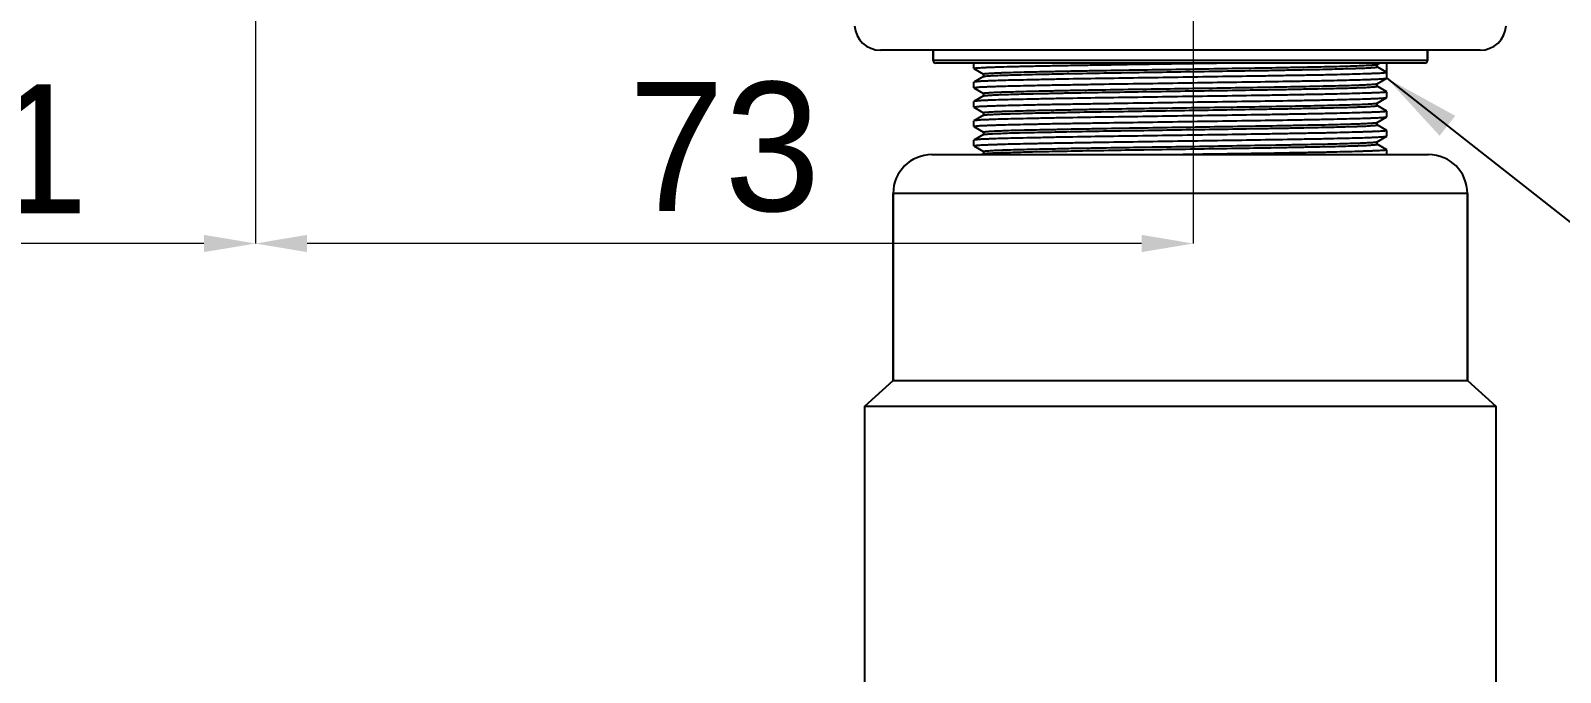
# Model space of a CAD drawing. Header units: millimetres. Extents: x 1091 to 1735, y 843 to 1297.
# Drawn here: x 1424.9 to 1543.5, y 1070.3 to 1120.1 of the extents above; entities that cross this region are included whole.
import ezdxf

# ---------------------------------------------------------------- set-up
doc = ezdxf.new("R2010")
doc.units = ezdxf.units.MM
doc.layers.add('02___PRT_ALL_AXES', color=7, linetype='Continuous')
doc.styles.add('Daelim Dimension', font='')
doc.styles.get("Standard").update_dxf_attribs({"font": 'txt.shx', "bigfont": 'whgtxt.shx'})
doc.styles.get('Daelim Dimension').set_extended_font_data('나눔고딕')
doc.dimstyles.new('DEFAULT', dxfattribs={"dimscale": 2, "dimtxt": 2, "dimasz": 2, "dimexe": 0, "dimexo": 2, "dimgap": 1, "dimtad": 1, "dimdec": 1, "dimzin": 9, "dimdsep": 46, "dimtxsty": 'Daelim Dimension', "dimcen": 0.5, "dimclrd": 252, "dimclre": 252, "dimclrt": 3, "dimadec": 1, "dimazin": 0, "dimtfac": 1, "dimtdec": 1, "dimtix": 1, "dimtmove": 0, "dimatfit": 3, "dimfxl": 1, "dimtolj": 1, "dimtzin": 1, "dimlwd": 9, "dimlwe": 9, "dimarcsym": 0})
doc.dimstyles.new('ISO-25', dxfattribs={"dimtxt": 2.5, "dimasz": 2.5, "dimexe": 1.25, "dimexo": 0.625, "dimtad": 1, "dimtxsty": 'Standard', "dimcen": 2.5, "dimadec": 0, "dimazin": 0, "dimtfac": 1, "dimtmove": 0, "dimatfit": 3, "dimfxl": 1, "dimarcsym": 0})

# ---------------------------------------------------------------- blocks, each defined once
blk = doc.blocks.new('*D4')
at = {"color": 5, "lineweight": 9, "transparency": 16777216}
for p, q in [((1442.38, 1173.94), (1442.38, 1103.6)), ((1515.05, 1121.39), (1515.05, 1103.6)), ((1511.05, 1103.6), (1446.38, 1103.6))]:
    blk.add_line(p, q, dxfattribs=at)
at = {"color": 5, "transparency": 16777216}
for points in [[(1446.38, 1104.27), (1446.38, 1102.93), (1442.38, 1103.6)], [(1511.05, 1104.27), (1511.05, 1102.93), (1515.05, 1103.6)]]:
    blk.add_solid(points, dxfattribs=at)
at = {"layer": 'Defpoints', "color": 0, "transparency": 16777216}
for p in [(1442.38, 1177.94), (1515.05, 1125.39), (1442.38, 1103.6)]:
    blk.add_point(p, dxfattribs=at)
at = {"color": 7, "transparency": 16777216, "insert": (1478.72, 1111.05), "char_height": 10, "attachment_point": 5, "style": 'Daelim Dimension'}
blk.add_mtext('\\A1;73', dxfattribs=at)
blk = doc.blocks.new('*D5')
at = {"color": 5, "lineweight": 9, "transparency": 16777216}
for p, q in [((1442.38, 1167.6), (1442.38, 1103.6)), ((1401.54, 1164.71), (1401.54, 1103.6)), ((1438.38, 1103.6), (1405.54, 1103.6))]:
    blk.add_line(p, q, dxfattribs=at)
at = {"color": 5, "transparency": 16777216}
for points in [[(1405.54, 1104.27), (1405.54, 1102.93), (1401.54, 1103.6)], [(1438.38, 1104.27), (1438.38, 1102.93), (1442.38, 1103.6)]]:
    blk.add_solid(points, dxfattribs=at)
at = {"layer": 'Defpoints', "color": 0, "transparency": 16777216}
for p in [(1442.38, 1171.6), (1401.54, 1168.71), (1401.54, 1103.6)]:
    blk.add_point(p, dxfattribs=at)
at = {"color": 7, "transparency": 16777216, "insert": (1421.96, 1110.94), "char_height": 10, "attachment_point": 5, "style": 'Daelim Dimension'}
blk.add_mtext('\\A1;41', dxfattribs=at)

msp = doc.modelspace()

# ---------------------------------------------------------------- linework, layer by layer
at = {"color": 7, "linetype": 'Continuous'}
for p, q in [((1537.3, 1118.59), (1490.81, 1118.59)), ((1494.9, 1118.59), (1494.9, 1117.79)), ((1494.9, 1117.79), (1494.9, 1118.59)), ((1533.2, 1118.59), (1533.2, 1117.79)), ((1533.2, 1117.79), (1533.2, 1118.59)), ((1533.2, 1117.79), (1494.9, 1117.79)), ((1533, 1117.59), (1495.1, 1117.59)), ((1498.05, 1117.18), (1498.05, 1117.59)), ((1498.05, 1117.18), (1498.05, 1117.59)), ((1498.06, 1117.17), (1498.81, 1116.74)), ((1529.3, 1117.49), (1529.48, 1117.59)), ((1529.3, 1117.29), (1529.3, 1117.49)), ((1530.05, 1116.86), (1529.3, 1117.29)), ((1530.05, 1116.43), (1530.05, 1117.59)), ((1530.05, 1116.43), (1530.05, 1117.59)), ((1498.06, 1116.12), (1498.05, 1116.11)), ((1498.05, 1115.68), (1498.05, 1116.11)), ((1498.05, 1115.68), (1498.05, 1116.11)), ((1498.81, 1116.55), (1498.06, 1116.12)), ((1498.06, 1115.67), (1498.81, 1115.24)), ((1498.8, 1116.74), (1498.8, 1116.54)), ((1529.3, 1115.99), (1530.05, 1116.42)), ((1529.3, 1115.79), (1529.3, 1115.99)), ((1530.05, 1115.37), (1529.3, 1115.8)), ((1530.05, 1116.42), (1530.05, 1116.43)), ((1498.06, 1114.62), (1498.05, 1114.61)), ((1498.05, 1114.18), (1498.05, 1114.61)), ((1498.05, 1114.18), (1498.05, 1114.61)), ((1498.81, 1115.05), (1498.06, 1114.62)), ((1498.8, 1115.24), (1498.8, 1115.04)), ((1529.3, 1114.49), (1530.05, 1114.92)), ((1529.3, 1114.29), (1529.3, 1114.49)), ((1530.05, 1114.93), (1530.05, 1115.36)), ((1530.05, 1114.93), (1530.05, 1115.36)), ((1530.05, 1114.92), (1530.05, 1114.93)), ((1498.06, 1114.17), (1498.81, 1113.74)), ((1498.81, 1113.55), (1498.06, 1113.12)), ((1498.8, 1113.74), (1498.8, 1113.54)), ((1530.05, 1113.87), (1529.3, 1114.3)), ((1529.3, 1112.99), (1530.05, 1113.42)), ((1530.05, 1113.43), (1530.05, 1113.86)), ((1530.05, 1113.43), (1530.05, 1113.86)), ((1530.05, 1113.42), (1530.05, 1113.43)), ((1498.06, 1113.12), (1498.05, 1113.11)), ((1498.05, 1112.68), (1498.05, 1113.11)), ((1498.05, 1112.68), (1498.05, 1113.11)), ((1498.06, 1112.67), (1498.81, 1112.24)), ((1498.8, 1112.24), (1498.8, 1112.04)), ((1529.3, 1112.79), (1529.3, 1112.99)), ((1530.05, 1112.37), (1529.3, 1112.8)), ((1530.05, 1111.93), (1530.05, 1112.36)), ((1530.05, 1111.93), (1530.05, 1112.36)), ((1498.06, 1111.62), (1498.05, 1111.61)), ((1498.05, 1111.18), (1498.05, 1111.61)), ((1498.05, 1111.18), (1498.05, 1111.61)), ((1498.81, 1112.05), (1498.06, 1111.62)), ((1498.06, 1111.17), (1498.81, 1110.74)), ((1529.3, 1111.49), (1530.05, 1111.92)), ((1529.3, 1111.29), (1529.3, 1111.49)), ((1530.05, 1110.87), (1529.3, 1111.3)), ((1530.05, 1111.92), (1530.05, 1111.93)), ((1494.8, 1110.49), (1533.3, 1110.49)), ((1498.81, 1110.55), (1498.7, 1110.49)), ((1498.8, 1110.74), (1498.8, 1110.54)), ((1530.05, 1110.49), (1530.05, 1110.86)), ((1530.05, 1110.49), (1530.05, 1110.86)), ((1536.3, 1107.49), (1491.8, 1107.49)), ((1491.8, 1092.99), (1491.8, 1107.49)), ((1536.3, 1092.99), (1536.3, 1107.49))]:
    msp.add_line(p, q, dxfattribs=at)
for centre, radius, start, end in [((1490.81, 1120.59), 2, 183, 270), ((1537.3, 1120.59), 2, 270, 357), ((1495.1, 1117.79), 0.2, 180, 270), ((1533, 1117.79), 0.2, 270, 0), ((1494.8, 1107.49), 3, 90, 180), ((1533.3, 1107.49), 3, 0, 90)]:
    msp.add_arc(centre, radius, start, end, dxfattribs=at)
for points, knots in [([(1498.05, 1117.18), (1498.05, 1117.18), (1498.06, 1117.19), (1498.08, 1117.19), (1498.11, 1117.2), (1498.15, 1117.2), (1498.21, 1117.21), (1498.3, 1117.22), (1498.45, 1117.23), (1498.66, 1117.24), (1498.92, 1117.26), (1499.22, 1117.27), (1499.57, 1117.28), (1499.96, 1117.3), (1500.56, 1117.31), (1501.41, 1117.34), (1502.55, 1117.36), (1503.82, 1117.39), (1505.21, 1117.41), (1506.71, 1117.44), (1508.29, 1117.46), (1510.52, 1117.5), (1513.38, 1117.54), (1515.69, 1117.58), (1516.85, 1117.59)], [0, 0, 0, 0, 0.000469, 0.001481, 0.003101, 0.005342, 0.008206, 0.011694, 0.020538, 0.031847, 0.045592, 0.061735, 0.080226, 0.101011, 0.12403, 0.176484, 0.236968, 0.304761, 0.379057, 0.458972, 0.543556, 0.631801, 0.815043, 1, 1, 1, 1]), ([(1530.05, 1116.86), (1530.05, 1116.86), (1530.05, 1116.85), (1530.03, 1116.85), (1530.01, 1116.84), (1529.96, 1116.84), (1529.87, 1116.82), (1529.74, 1116.81), (1529.57, 1116.8), (1529.36, 1116.79), (1529.12, 1116.78), (1528.84, 1116.77), (1528.53, 1116.76), (1528.04, 1116.74), (1527.36, 1116.72), (1526.44, 1116.7), (1525.4, 1116.67), (1524.26, 1116.65), (1523.02, 1116.63), (1521.7, 1116.61), (1519.8, 1116.57), (1517.31, 1116.54), (1514.26, 1116.49), (1511.2, 1116.44), (1508.24, 1116.4), (1505.9, 1116.36), (1504.17, 1116.33), (1503, 1116.3), (1501.93, 1116.28), (1500.98, 1116.26), (1500.15, 1116.24), (1499.55, 1116.22), (1499.13, 1116.2), (1498.87, 1116.19), (1498.64, 1116.18), (1498.45, 1116.17), (1498.3, 1116.15), (1498.19, 1116.14), (1498.11, 1116.13), (1498.08, 1116.12), (1498.06, 1116.12), (1498.06, 1116.12)], [0, 0, 0, 0, 0.000234, 0.000714, 0.001476, 0.002527, 0.005503, 0.009645, 0.014945, 0.021392, 0.028972, 0.037668, 0.047458, 0.058319, 0.083154, 0.111935, 0.144391, 0.180218, 0.219073, 0.260591, 0.304376, 0.397076, 0.493669, 0.590508, 0.68393, 0.770407, 0.810005, 0.84667, 0.880051, 0.909837, 0.935743, 0.957525, 0.966804, 0.97498, 0.98203, 0.98794, 0.992699, 0.996294, 0.998723, 0.999503, 1, 1, 1, 1]), ([(1498.8, 1116.74), (1498.8, 1116.75), (1498.81, 1116.75), (1498.82, 1116.76), (1498.85, 1116.76), (1498.89, 1116.77), (1498.97, 1116.78), (1499.1, 1116.79), (1499.26, 1116.8), (1499.45, 1116.81), (1499.68, 1116.83), (1499.94, 1116.84), (1500.24, 1116.85), (1500.69, 1116.87), (1501.34, 1116.88), (1502.21, 1116.91), (1503.18, 1116.93), (1504.26, 1116.95), (1505.43, 1116.98), (1506.68, 1117), (1508.47, 1117.03), (1510.82, 1117.07), (1513.71, 1117.11), (1516.61, 1117.16), (1519.42, 1117.21), (1521.65, 1117.24), (1523.31, 1117.28), (1524.43, 1117.3), (1525.45, 1117.32), (1526.37, 1117.34), (1527.18, 1117.37), (1527.86, 1117.39), (1528.34, 1117.41), (1528.67, 1117.43), (1528.86, 1117.44), (1529.01, 1117.45), (1529.14, 1117.46), (1529.22, 1117.47), (1529.27, 1117.48), (1529.29, 1117.48)], [0, 0, 0, 0, 0.000239, 0.000717, 0.001472, 0.002511, 0.005454, 0.009547, 0.014784, 0.021155, 0.028645, 0.037237, 0.046911, 0.057646, 0.082192, 0.110648, 0.142747, 0.178189, 0.216644, 0.257751, 0.301128, 0.393045, 0.488965, 0.58531, 0.678483, 0.765007, 0.804753, 0.841654, 0.875361, 0.905564, 0.931976, 0.954354, 0.972489, 0.979911, 0.986212, 0.991381, 0.995404, 0.998275, 1, 1, 1, 1]), ([(1498.88, 1116.57), (1498.95, 1116.58), (1499.14, 1116.6), (1499.48, 1116.62), (1499.96, 1116.64), (1500.57, 1116.66), (1501.3, 1116.68), (1502.49, 1116.72), (1504.23, 1116.75), (1506.56, 1116.8), (1509.17, 1116.84), (1511.95, 1116.89), (1514.81, 1116.93), (1517.64, 1116.98), (1519.93, 1117.01), (1521.68, 1117.04), (1522.89, 1117.07), (1524.02, 1117.09), (1525.07, 1117.11), (1526.01, 1117.13), (1526.85, 1117.16), (1527.48, 1117.18), (1527.92, 1117.19), (1528.2, 1117.2), (1528.46, 1117.21), (1528.68, 1117.23), (1528.86, 1117.24), (1529.02, 1117.25), (1529.14, 1117.26), (1529.22, 1117.27), (1529.27, 1117.28), (1529.3, 1117.29), (1529.3, 1117.29), (1529.3, 1117.29)], [0, 0, 0, 0, 0.007039, 0.018499, 0.034286, 0.054261, 0.078243, 0.10602, 0.171917, 0.249583, 0.336219, 0.428707, 0.523714, 0.617818, 0.707631, 0.749907, 0.789917, 0.827297, 0.861712, 0.892852, 0.920433, 0.944211, 0.954604, 0.963969, 0.972285, 0.979531, 0.985694, 0.990761, 0.99472, 0.997566, 0.999302, 0.999766, 1, 1, 1, 1]), ([(1498.05, 1115.68), (1498.05, 1115.68), (1498.06, 1115.69), (1498.07, 1115.69), (1498.1, 1115.7), (1498.15, 1115.7), (1498.24, 1115.71), (1498.37, 1115.73), (1498.54, 1115.74), (1498.74, 1115.75), (1498.98, 1115.76), (1499.26, 1115.77), (1499.58, 1115.78), (1500.06, 1115.8), (1500.75, 1115.82), (1501.67, 1115.84), (1502.7, 1115.86), (1503.84, 1115.89), (1505.08, 1115.91), (1506.41, 1115.93), (1508.31, 1115.97), (1510.8, 1116), (1513.85, 1116.05), (1516.91, 1116.1), (1519.86, 1116.14), (1522.2, 1116.18), (1523.94, 1116.21), (1525.11, 1116.23), (1526.17, 1116.26), (1527.12, 1116.28), (1527.95, 1116.3), (1528.56, 1116.32), (1528.98, 1116.34), (1529.24, 1116.35), (1529.46, 1116.36), (1529.65, 1116.37), (1529.8, 1116.39), (1529.92, 1116.4), (1529.99, 1116.41), (1530.03, 1116.41), (1530.04, 1116.42), (1530.05, 1116.42)], [0, 0, 0, 0, 0.000234, 0.000714, 0.001476, 0.002527, 0.005503, 0.009644, 0.014944, 0.021391, 0.02897, 0.037666, 0.047455, 0.058316, 0.083149, 0.111929, 0.144385, 0.180211, 0.219066, 0.260582, 0.304366, 0.397064, 0.49366, 0.5905, 0.683923, 0.770402, 0.810002, 0.846668, 0.880051, 0.909836, 0.935742, 0.957524, 0.966804, 0.974979, 0.982029, 0.98794, 0.992699, 0.996294, 0.998723, 0.999503, 1, 1, 1, 1]), ([(1498.8, 1115.24), (1498.8, 1115.25), (1498.81, 1115.25), (1498.82, 1115.26), (1498.85, 1115.26), (1498.89, 1115.27), (1498.97, 1115.28), (1499.1, 1115.29), (1499.25, 1115.3), (1499.45, 1115.31), (1499.67, 1115.33), (1499.93, 1115.34), (1500.23, 1115.35), (1500.68, 1115.36), (1501.32, 1115.38), (1502.18, 1115.41), (1503.15, 1115.43), (1504.22, 1115.45), (1505.38, 1115.48), (1506.62, 1115.5), (1508.41, 1115.53), (1510.74, 1115.57), (1513.62, 1115.61), (1516.51, 1115.66), (1519.31, 1115.7), (1521.92, 1115.75), (1523.92, 1115.79), (1525.36, 1115.82), (1526.28, 1115.84), (1527.1, 1115.86), (1527.79, 1115.89), (1528.35, 1115.91), (1528.74, 1115.93), (1528.98, 1115.95), (1529.11, 1115.96), (1529.21, 1115.97), (1529.26, 1115.98), (1529.28, 1115.98)], [0, 0, 0, 0, 0.000238, 0.000713, 0.001463, 0.002495, 0.005415, 0.009478, 0.014677, 0.021, 0.028435, 0.036965, 0.046569, 0.057226, 0.081599, 0.109858, 0.14174, 0.176951, 0.215163, 0.256023, 0.299151, 0.390594, 0.486106, 0.582151, 0.675172, 0.761724, 0.838603, 0.872509, 0.902963, 0.929683, 0.952423, 0.970971, 0.985159, 0.990575, 0.994859, 0.998001, 1, 1, 1, 1]), ([(1498.81, 1116.55), (1498.81, 1116.55), (1498.82, 1116.56), (1498.83, 1116.56), (1498.84, 1116.56)], [0, 0, 0, 0, 0.178515, 1, 1, 1, 1]), ([(1498.82, 1115.06), (1498.84, 1115.06), (1498.89, 1115.07), (1498.98, 1115.08), (1499.1, 1115.09), (1499.34, 1115.11), (1499.72, 1115.13), (1500.28, 1115.15), (1500.96, 1115.17), (1501.77, 1115.2), (1502.69, 1115.22), (1503.72, 1115.24), (1504.84, 1115.27), (1506.5, 1115.3), (1508.73, 1115.34), (1511.53, 1115.38), (1514.43, 1115.43), (1517.32, 1115.47), (1519.66, 1115.51), (1521.45, 1115.54), (1522.7, 1115.56), (1523.86, 1115.59), (1524.94, 1115.61), (1525.91, 1115.63), (1526.77, 1115.65), (1527.42, 1115.67), (1527.87, 1115.69), (1528.17, 1115.7), (1528.43, 1115.71), (1528.66, 1115.72), (1528.85, 1115.74), (1529.01, 1115.75), (1529.13, 1115.76), (1529.21, 1115.77), (1529.26, 1115.78), (1529.28, 1115.78), (1529.3, 1115.79), (1529.3, 1115.79), (1529.3, 1115.79)], [0, 0, 0, 0, 0.001837, 0.00482, 0.008951, 0.014221, 0.028136, 0.046441, 0.068968, 0.095507, 0.125814, 0.159603, 0.196562, 0.236346, 0.322882, 0.415992, 0.512213, 0.607966, 0.699687, 0.742961, 0.783967, 0.822321, 0.857669, 0.889678, 0.918052, 0.942527, 0.95323, 0.962875, 0.971441, 0.978909, 0.98526, 0.990481, 0.994562, 0.997496, 0.998532, 0.999285, 0.999761, 1, 1, 1, 1]), ([(1498.84, 1116.56), (1498.84, 1116.56), (1498.85, 1116.56), (1498.87, 1116.57), (1498.88, 1116.57)], [0, 0, 0, 0, 0.215639, 1, 1, 1, 1]), ([(1529.28, 1115.98), (1529.28, 1115.98), (1529.29, 1115.98), (1529.29, 1115.99), (1529.3, 1115.99)], [0, 0, 0, 0, 0.309564, 1, 1, 1, 1]), ([(1498.05, 1114.18), (1498.05, 1114.18), (1498.06, 1114.19), (1498.07, 1114.19), (1498.1, 1114.2), (1498.15, 1114.2), (1498.24, 1114.21), (1498.37, 1114.23), (1498.54, 1114.24), (1498.74, 1114.25), (1498.98, 1114.26), (1499.26, 1114.27), (1499.58, 1114.28), (1500.06, 1114.3), (1500.75, 1114.32), (1501.67, 1114.34), (1502.7, 1114.36), (1503.84, 1114.39), (1505.08, 1114.41), (1506.41, 1114.43), (1508.31, 1114.47), (1510.8, 1114.5), (1513.85, 1114.55), (1516.91, 1114.6), (1519.86, 1114.64), (1522.2, 1114.68), (1523.94, 1114.71), (1525.11, 1114.73), (1526.17, 1114.76), (1527.12, 1114.78), (1527.95, 1114.8), (1528.56, 1114.82), (1528.98, 1114.84), (1529.24, 1114.85), (1529.46, 1114.86), (1529.65, 1114.87), (1529.8, 1114.89), (1529.92, 1114.9), (1529.99, 1114.91), (1530.03, 1114.91), (1530.04, 1114.92), (1530.05, 1114.92)], [0, 0, 0, 0, 0.000234, 0.000714, 0.001476, 0.002527, 0.005503, 0.009645, 0.014945, 0.021391, 0.028971, 0.037667, 0.047456, 0.058317, 0.08315, 0.111931, 0.144387, 0.180214, 0.21907, 0.260587, 0.304373, 0.397072, 0.493669, 0.59051, 0.683932, 0.770408, 0.810007, 0.846672, 0.880054, 0.909839, 0.935745, 0.957526, 0.966805, 0.97498, 0.98203, 0.98794, 0.992699, 0.996294, 0.998723, 0.999503, 1, 1, 1, 1]), ([(1530.05, 1115.36), (1530.05, 1115.36), (1530.04, 1115.35), (1530.03, 1115.35), (1530, 1115.34), (1529.95, 1115.33), (1529.86, 1115.32), (1529.73, 1115.31), (1529.56, 1115.3), (1529.35, 1115.29), (1529.11, 1115.28), (1528.83, 1115.27), (1528.51, 1115.26), (1528.02, 1115.24), (1527.33, 1115.22), (1526.41, 1115.2), (1525.38, 1115.17), (1524.23, 1115.15), (1522.99, 1115.13), (1521.67, 1115.1), (1519.77, 1115.07), (1517.28, 1115.03), (1514.23, 1114.99), (1511.17, 1114.94), (1508.23, 1114.9), (1505.89, 1114.86), (1504.15, 1114.83), (1502.99, 1114.8), (1501.92, 1114.78), (1500.97, 1114.76), (1500.15, 1114.74), (1499.54, 1114.72), (1499.13, 1114.7), (1498.86, 1114.69), (1498.64, 1114.68), (1498.45, 1114.67), (1498.3, 1114.65), (1498.19, 1114.64), (1498.11, 1114.63), (1498.08, 1114.62), (1498.06, 1114.62), (1498.06, 1114.62)], [0, 0, 0, 0, 0.00026, 0.000776, 0.001574, 0.002661, 0.005707, 0.009917, 0.015282, 0.021791, 0.029429, 0.03818, 0.048022, 0.058931, 0.08385, 0.112702, 0.145215, 0.181083, 0.219966, 0.261496, 0.305282, 0.397943, 0.49446, 0.591191, 0.684485, 0.770824, 0.810356, 0.846957, 0.880279, 0.910009, 0.935866, 0.957606, 0.966867, 0.975026, 0.982063, 0.987962, 0.992712, 0.9963, 0.998725, 0.999503, 1, 1, 1, 1]), ([(1498.8, 1113.74), (1498.8, 1113.75), (1498.81, 1113.75), (1498.83, 1113.76), (1498.88, 1113.77), (1498.97, 1113.78), (1499.09, 1113.79), (1499.25, 1113.8), (1499.44, 1113.81), (1499.66, 1113.83), (1499.92, 1113.84), (1500.2, 1113.85), (1500.65, 1113.86), (1501.29, 1113.88), (1502.13, 1113.91), (1503.09, 1113.93), (1504.15, 1113.95), (1505.29, 1113.97), (1506.52, 1114), (1508.28, 1114.03), (1510.6, 1114.07), (1513.45, 1114.11), (1516.32, 1114.16), (1519.11, 1114.2), (1521.72, 1114.24), (1523.73, 1114.28), (1525.18, 1114.31), (1526.12, 1114.34), (1526.95, 1114.36), (1527.66, 1114.38), (1528.24, 1114.4), (1528.7, 1114.43), (1529, 1114.45), (1529.17, 1114.46), (1529.23, 1114.47), (1529.25, 1114.48)], [0, 0, 0, 0, 0.000236, 0.000705, 0.002462, 0.005342, 0.009349, 0.014478, 0.020715, 0.028049, 0.036464, 0.045941, 0.056456, 0.080511, 0.108407, 0.139892, 0.174677, 0.212444, 0.252849, 0.295522, 0.386093, 0.480854, 0.576345, 0.669083, 0.755683, 0.832984, 0.867251, 0.898168, 0.925453, 0.948857, 0.968168, 0.983209, 0.993847, 0.997487, 1, 1, 1, 1]), ([(1498.81, 1115.05), (1498.81, 1115.05), (1498.81, 1115.05), (1498.82, 1115.06), (1498.82, 1115.06)], [0, 0, 0, 0, 0.202358, 1, 1, 1, 1]), ([(1529.25, 1114.48), (1529.26, 1114.48), (1529.27, 1114.48), (1529.29, 1114.48), (1529.3, 1114.49)], [0, 0, 0, 0, 0.335785, 1, 1, 1, 1]), ([(1498.05, 1112.68), (1498.05, 1112.68), (1498.06, 1112.69), (1498.07, 1112.69), (1498.1, 1112.7), (1498.15, 1112.7), (1498.24, 1112.71), (1498.37, 1112.73), (1498.54, 1112.74), (1498.74, 1112.75), (1498.98, 1112.76), (1499.26, 1112.77), (1499.58, 1112.78), (1500.06, 1112.8), (1500.75, 1112.82), (1501.67, 1112.84), (1502.7, 1112.86), (1503.84, 1112.89), (1505.08, 1112.91), (1506.41, 1112.93), (1508.31, 1112.97), (1510.8, 1113), (1513.85, 1113.05), (1516.91, 1113.1), (1519.86, 1113.14), (1522.2, 1113.18), (1523.94, 1113.21), (1525.11, 1113.23), (1526.17, 1113.26), (1527.12, 1113.28), (1527.95, 1113.3), (1528.56, 1113.32), (1528.98, 1113.34), (1529.24, 1113.35), (1529.46, 1113.36), (1529.65, 1113.37), (1529.8, 1113.39), (1529.92, 1113.4), (1529.99, 1113.41), (1530.03, 1113.41), (1530.04, 1113.42), (1530.05, 1113.42)], [0, 0, 0, 0, 0.000234, 0.000714, 0.001476, 0.002527, 0.005503, 0.009645, 0.014945, 0.021392, 0.028972, 0.037668, 0.047458, 0.058319, 0.083154, 0.111935, 0.144391, 0.180218, 0.219074, 0.260593, 0.304379, 0.397078, 0.493672, 0.590511, 0.683933, 0.770409, 0.810007, 0.846671, 0.880053, 0.909839, 0.935744, 0.957526, 0.966805, 0.97498, 0.98203, 0.987941, 0.992699, 0.996294, 0.998723, 0.999503, 1, 1, 1, 1]), ([(1530.05, 1113.86), (1530.05, 1113.86), (1530.04, 1113.85), (1530.03, 1113.85), (1530, 1113.84), (1529.95, 1113.83), (1529.86, 1113.82), (1529.73, 1113.81), (1529.56, 1113.8), (1529.35, 1113.79), (1529.11, 1113.78), (1528.83, 1113.77), (1528.51, 1113.76), (1528.02, 1113.74), (1527.33, 1113.72), (1526.41, 1113.7), (1525.38, 1113.67), (1524.23, 1113.65), (1522.99, 1113.63), (1521.67, 1113.6), (1519.77, 1113.57), (1517.28, 1113.53), (1514.23, 1113.49), (1511.17, 1113.44), (1508.23, 1113.4), (1505.89, 1113.36), (1504.15, 1113.33), (1502.99, 1113.3), (1501.92, 1113.28), (1500.97, 1113.26), (1500.15, 1113.24), (1499.54, 1113.22), (1499.13, 1113.2), (1498.86, 1113.19), (1498.64, 1113.18), (1498.45, 1113.17), (1498.3, 1113.15), (1498.19, 1113.14), (1498.11, 1113.13), (1498.08, 1113.12), (1498.06, 1113.12), (1498.06, 1113.12)], [0, 0, 0, 0, 0.00026, 0.000776, 0.001574, 0.002661, 0.005707, 0.009917, 0.015283, 0.021791, 0.02943, 0.03818, 0.048021, 0.058931, 0.083849, 0.112701, 0.145213, 0.181081, 0.219962, 0.261492, 0.305275, 0.397936, 0.494454, 0.591185, 0.684479, 0.770821, 0.810355, 0.846956, 0.880278, 0.910009, 0.935865, 0.957605, 0.966867, 0.975026, 0.982063, 0.987962, 0.992712, 0.9963, 0.998725, 0.999503, 1, 1, 1, 1]), ([(1498.82, 1113.55), (1498.83, 1113.56), (1498.88, 1113.57), (1498.96, 1113.58), (1499.08, 1113.59), (1499.24, 1113.6), (1499.42, 1113.61), (1499.75, 1113.63), (1500.23, 1113.65), (1500.91, 1113.67), (1501.71, 1113.69), (1502.62, 1113.72), (1503.64, 1113.74), (1504.77, 1113.76), (1506.42, 1113.8), (1508.65, 1113.83), (1511.46, 1113.88), (1514.37, 1113.92), (1517.26, 1113.97), (1519.61, 1114.01), (1521.41, 1114.04), (1522.66, 1114.06), (1523.83, 1114.09), (1524.91, 1114.11), (1525.89, 1114.13), (1526.76, 1114.15), (1527.41, 1114.17), (1527.87, 1114.19), (1528.16, 1114.2), (1528.42, 1114.21), (1528.65, 1114.22), (1528.85, 1114.24), (1529.01, 1114.25), (1529.13, 1114.26), (1529.21, 1114.27), (1529.26, 1114.28), (1529.28, 1114.28), (1529.3, 1114.29), (1529.3, 1114.29), (1529.3, 1114.29)], [0, 0, 0, 0, 0.001642, 0.004432, 0.008376, 0.013468, 0.019698, 0.027051, 0.04506, 0.067327, 0.093647, 0.123772, 0.157419, 0.194276, 0.233995, 0.32051, 0.413729, 0.510165, 0.606209, 0.698271, 0.741722, 0.782905, 0.821434, 0.856946, 0.889111, 0.917627, 0.942226, 0.952985, 0.962681, 0.971291, 0.978798, 0.985183, 0.990432, 0.994534, 0.997483, 0.998526, 0.999282, 0.99976, 1, 1, 1, 1]), ([(1530.05, 1112.36), (1530.05, 1112.36), (1530.04, 1112.35), (1530.03, 1112.35), (1530, 1112.34), (1529.95, 1112.33), (1529.86, 1112.32), (1529.73, 1112.31), (1529.56, 1112.3), (1529.35, 1112.29), (1529.11, 1112.28), (1528.83, 1112.27), (1528.51, 1112.26), (1528.02, 1112.24), (1527.33, 1112.22), (1526.41, 1112.2), (1525.38, 1112.17), (1524.23, 1112.15), (1522.99, 1112.13), (1521.67, 1112.1), (1519.77, 1112.07), (1517.28, 1112.03), (1514.23, 1111.99), (1511.17, 1111.94), (1508.23, 1111.9), (1505.89, 1111.86), (1504.15, 1111.83), (1502.99, 1111.8), (1501.92, 1111.78), (1500.97, 1111.76), (1500.15, 1111.74), (1499.54, 1111.72), (1499.13, 1111.7), (1498.86, 1111.69), (1498.64, 1111.68), (1498.45, 1111.67), (1498.3, 1111.65), (1498.19, 1111.64), (1498.11, 1111.63), (1498.08, 1111.62), (1498.06, 1111.62), (1498.06, 1111.62)], [0, 0, 0, 0, 0.00026, 0.000776, 0.001574, 0.002661, 0.005708, 0.009918, 0.015283, 0.021792, 0.02943, 0.038181, 0.048022, 0.058932, 0.083851, 0.112703, 0.145215, 0.181082, 0.219963, 0.261492, 0.305276, 0.397936, 0.494452, 0.591181, 0.684474, 0.770817, 0.81035, 0.846952, 0.880274, 0.910005, 0.935863, 0.957604, 0.966866, 0.975025, 0.982062, 0.987962, 0.992712, 0.9963, 0.998725, 0.999503, 1, 1, 1, 1]), ([(1498.8, 1112.24), (1498.8, 1112.25), (1498.81, 1112.25), (1498.82, 1112.26), (1498.85, 1112.26), (1498.89, 1112.27), (1498.98, 1112.28), (1499.1, 1112.29), (1499.26, 1112.3), (1499.45, 1112.32), (1499.68, 1112.33), (1499.95, 1112.34), (1500.24, 1112.35), (1500.7, 1112.37), (1501.35, 1112.39), (1502.22, 1112.41), (1503.2, 1112.43), (1504.28, 1112.45), (1505.45, 1112.48), (1506.71, 1112.5), (1508.51, 1112.53), (1510.86, 1112.57), (1513.76, 1112.62), (1516.67, 1112.66), (1519.47, 1112.71), (1521.71, 1112.74), (1523.36, 1112.78), (1524.48, 1112.8), (1525.5, 1112.82), (1526.42, 1112.84), (1527.22, 1112.87), (1527.89, 1112.89), (1528.37, 1112.91), (1528.69, 1112.93), (1528.88, 1112.94), (1529.03, 1112.95), (1529.15, 1112.96), (1529.23, 1112.97), (1529.28, 1112.98), (1529.29, 1112.99)], [0, 0, 0, 0, 0.00024, 0.000719, 0.001477, 0.002521, 0.005475, 0.009584, 0.014842, 0.021238, 0.028756, 0.037381, 0.047093, 0.057869, 0.082507, 0.111067, 0.143282, 0.178847, 0.217431, 0.258669, 0.302177, 0.394345, 0.490482, 0.586985, 0.680238, 0.766747, 0.806445, 0.843269, 0.876872, 0.906939, 0.93319, 0.955375, 0.97329, 0.980592, 0.986769, 0.991805, 0.99569, 0.99842, 1, 1, 1, 1]), ([(1498.83, 1112.06), (1498.85, 1112.06), (1498.9, 1112.07), (1499, 1112.08), (1499.13, 1112.09), (1499.38, 1112.11), (1499.77, 1112.13), (1500.33, 1112.15), (1501.02, 1112.18), (1501.84, 1112.2), (1502.77, 1112.22), (1504.2, 1112.25), (1506.21, 1112.29), (1508.81, 1112.34), (1511.61, 1112.38), (1514.5, 1112.43), (1517.38, 1112.47), (1519.71, 1112.51), (1521.49, 1112.54), (1522.73, 1112.56), (1523.89, 1112.59), (1524.96, 1112.61), (1525.93, 1112.63), (1526.79, 1112.66), (1527.43, 1112.67), (1527.88, 1112.69), (1528.17, 1112.7), (1528.43, 1112.71), (1528.66, 1112.72), (1528.85, 1112.74), (1529.01, 1112.75), (1529.13, 1112.76), (1529.21, 1112.77), (1529.26, 1112.78), (1529.28, 1112.78), (1529.3, 1112.79), (1529.3, 1112.79), (1529.3, 1112.79)], [0, 0, 0, 0, 0.002058, 0.005256, 0.009593, 0.015062, 0.029346, 0.047981, 0.070795, 0.09758, 0.128086, 0.162033, 0.23896, 0.325518, 0.418507, 0.514489, 0.609916, 0.701261, 0.744337, 0.785145, 0.823307, 0.858469, 0.890307, 0.918524, 0.942861, 0.953502, 0.963092, 0.971609, 0.979032, 0.985346, 0.990537, 0.994593, 0.997509, 0.99854, 0.999289, 0.999762, 1, 1, 1, 1]), ([(1498.05, 1111.18), (1498.05, 1111.18), (1498.06, 1111.19), (1498.07, 1111.19), (1498.1, 1111.2), (1498.15, 1111.2), (1498.24, 1111.21), (1498.37, 1111.23), (1498.54, 1111.24), (1498.74, 1111.25), (1498.98, 1111.26), (1499.26, 1111.27), (1499.58, 1111.28), (1500.06, 1111.3), (1500.75, 1111.32), (1501.67, 1111.34), (1502.7, 1111.36), (1503.84, 1111.39), (1505.08, 1111.41), (1506.41, 1111.43), (1508.31, 1111.47), (1510.8, 1111.5), (1513.85, 1111.55), (1516.91, 1111.6), (1519.86, 1111.64), (1522.2, 1111.68), (1523.94, 1111.71), (1525.11, 1111.73), (1526.17, 1111.76), (1527.12, 1111.78), (1527.95, 1111.8), (1528.56, 1111.82), (1528.98, 1111.84), (1529.24, 1111.85), (1529.46, 1111.86), (1529.65, 1111.87), (1529.8, 1111.89), (1529.92, 1111.9), (1529.99, 1111.91), (1530.03, 1111.91), (1530.04, 1111.92), (1530.05, 1111.92)], [0, 0, 0, 0, 0.000234, 0.000714, 0.001476, 0.002527, 0.005503, 0.009644, 0.014945, 0.021391, 0.028971, 0.037667, 0.047456, 0.058317, 0.083151, 0.111932, 0.144388, 0.180214, 0.219068, 0.260585, 0.30437, 0.397069, 0.493663, 0.590501, 0.683923, 0.770402, 0.810001, 0.846666, 0.880048, 0.909834, 0.935741, 0.957524, 0.966803, 0.974979, 0.982029, 0.98794, 0.992699, 0.996294, 0.998723, 0.999503, 1, 1, 1, 1]), ([(1498.8, 1110.74), (1498.8, 1110.75), (1498.81, 1110.75), (1498.82, 1110.76), (1498.85, 1110.76), (1498.89, 1110.77), (1498.97, 1110.78), (1499.1, 1110.79), (1499.26, 1110.8), (1499.45, 1110.81), (1499.68, 1110.83), (1499.94, 1110.84), (1500.24, 1110.85), (1500.69, 1110.87), (1501.34, 1110.88), (1502.21, 1110.91), (1503.18, 1110.93), (1504.26, 1110.95), (1505.43, 1110.98), (1506.68, 1111), (1508.47, 1111.03), (1510.82, 1111.07), (1513.71, 1111.11), (1516.61, 1111.16), (1519.42, 1111.21), (1521.65, 1111.24), (1523.31, 1111.28), (1524.43, 1111.3), (1525.45, 1111.32), (1526.37, 1111.34), (1527.18, 1111.37), (1527.86, 1111.39), (1528.34, 1111.41), (1528.67, 1111.43), (1528.86, 1111.44), (1529.01, 1111.45), (1529.14, 1111.46), (1529.22, 1111.47), (1529.27, 1111.48), (1529.29, 1111.48)], [0, 0, 0, 0, 0.000239, 0.000717, 0.001472, 0.002511, 0.005454, 0.009547, 0.014784, 0.021155, 0.028645, 0.037237, 0.046911, 0.057646, 0.082192, 0.110648, 0.142747, 0.178189, 0.216644, 0.257751, 0.301128, 0.393045, 0.488965, 0.58531, 0.678483, 0.765007, 0.804753, 0.841654, 0.875361, 0.905564, 0.931976, 0.954354, 0.972489, 0.979911, 0.986212, 0.991381, 0.995404, 0.998275, 1, 1, 1, 1]), ([(1498.81, 1112.05), (1498.81, 1112.05), (1498.82, 1112.06), (1498.82, 1112.06), (1498.83, 1112.06)], [0, 0, 0, 0, 0.188261, 1, 1, 1, 1]), ([(1498.88, 1110.57), (1498.95, 1110.58), (1499.14, 1110.6), (1499.48, 1110.62), (1499.96, 1110.64), (1500.57, 1110.66), (1501.3, 1110.68), (1502.49, 1110.72), (1504.23, 1110.75), (1506.56, 1110.8), (1509.17, 1110.84), (1511.95, 1110.89), (1514.81, 1110.93), (1517.64, 1110.98), (1519.93, 1111.01), (1521.68, 1111.04), (1522.89, 1111.07), (1524.02, 1111.09), (1525.07, 1111.11), (1526.01, 1111.13), (1526.85, 1111.16), (1527.48, 1111.18), (1527.92, 1111.19), (1528.2, 1111.2), (1528.46, 1111.21), (1528.68, 1111.23), (1528.86, 1111.24), (1529.02, 1111.25), (1529.14, 1111.26), (1529.22, 1111.27), (1529.27, 1111.28), (1529.3, 1111.29), (1529.3, 1111.29), (1529.3, 1111.29)], [0, 0, 0, 0, 0.007039, 0.018499, 0.034286, 0.054261, 0.078243, 0.10602, 0.171917, 0.249583, 0.336219, 0.428707, 0.523714, 0.617818, 0.707631, 0.749907, 0.789917, 0.827297, 0.861712, 0.892852, 0.920433, 0.944211, 0.954604, 0.963969, 0.972285, 0.979531, 0.985694, 0.990761, 0.99472, 0.997566, 0.999302, 0.999766, 1, 1, 1, 1]), ([(1498.81, 1110.55), (1498.81, 1110.55), (1498.82, 1110.56), (1498.83, 1110.56), (1498.84, 1110.56)], [0, 0, 0, 0, 0.178515, 1, 1, 1, 1]), ([(1498.84, 1110.56), (1498.84, 1110.56), (1498.85, 1110.56), (1498.87, 1110.57), (1498.88, 1110.57)], [0, 0, 0, 0, 0.215639, 1, 1, 1, 1]), ([(1530.05, 1110.86), (1530.05, 1110.86), (1530.04, 1110.85), (1530.03, 1110.85), (1530, 1110.84), (1529.95, 1110.83), (1529.86, 1110.82), (1529.73, 1110.81), (1529.56, 1110.8), (1529.35, 1110.79), (1529.11, 1110.78), (1528.83, 1110.77), (1528.51, 1110.76), (1528.02, 1110.74), (1527.33, 1110.72), (1526.41, 1110.7), (1525.38, 1110.67), (1524.23, 1110.65), (1522.99, 1110.63), (1521.67, 1110.6), (1519.77, 1110.57), (1517.3, 1110.54), (1515.29, 1110.51), (1514.28, 1110.49)], [0, 0, 0, 0, 0.0002603, 0.0007755, 0.0015737, 0.0026606, 0.0057065, 0.0099164, 0.0152818, 0.0217904, 0.0294291, 0.0381801, 0.0480215, 0.0589312, 0.083851, 0.1127029, 0.1452151, 0.1810824, 0.2199643, 0.2614945, 0.3052796, 0.3979413, 0.4931228, 0.4931228, 0.4931228, 0.4931228])]:
    msp.add_open_spline(points, degree=3, knots=knots, dxfattribs=at)
for points in [[(1529.29, 1117.48), (1529.29, 1117.49), (1529.29, 1117.49), (1529.3, 1117.49)], [(1498.81, 1113.55), (1498.81, 1113.55), (1498.81, 1113.55), (1498.82, 1113.55)], [(1529.29, 1112.99), (1529.29, 1112.99), (1529.29, 1112.99), (1529.3, 1112.99)], [(1529.29, 1111.48), (1529.29, 1111.49), (1529.29, 1111.49), (1529.3, 1111.49)]]:
    msp.add_open_spline(points, degree=3, dxfattribs=at)
at = {"layer": '02___PRT_ALL_AXES', "color": 7, "linetype": 'Continuous'}
for p, q in [((1491.8, 1107.49), (1491.8, 1092.99)), ((1536.3, 1107.49), (1536.3, 1092.99)), ((1489.6, 1090.99), (1491.8, 1092.99)), ((1491.8, 1092.99), (1536.3, 1092.99)), ((1536.3, 1092.99), (1538.5, 1090.99)), ((1489.6, 1090.99), (1538.5, 1090.99)), ((1489.6, 1060.49), (1489.6, 1090.99)), ((1538.5, 1090.99), (1538.5, 1060.49))]:
    msp.add_line(p, q, dxfattribs=at)

# ---------------------------------------------------------------- dimensions: what is measured, and where the dimension line sits
at = {"color": 7}
for base, p1, p2, picture, middle in [((1442.38, 1103.6), (1515.05, 1125.39), (1442.38, 1177.94), '*D4', (1478.72, 1111.05)), ((1401.54, 1103.6), (1442.38, 1171.6), (1401.54, 1168.71), '*D5', (1421.96, 1110.94))]:
    dim = msp.add_linear_dim(base=base, p1=p1, p2=p2, dimstyle='DEFAULT', override={"dimtxt": 5, "dimdec": 0, "dimclrd": 5, "dimclre": 5, "dimclrt": 7}, dxfattribs=at)
    dim.commit()
    dim.dimension.update_dxf_attribs({"geometry": picture, "text_midpoint": middle})

# ---------------------------------------------------------------- leaders
at = {"color": 5, "ltscale": 0.5}
msp.add_leader([(1530.05, 1116.43), (1552.23, 1098.97), (1620.47, 1098.97)], dimstyle='ISO-25', override={"dimscale": 2.394123}, dxfattribs=at)

doc.saveas('drawing.dxf')
